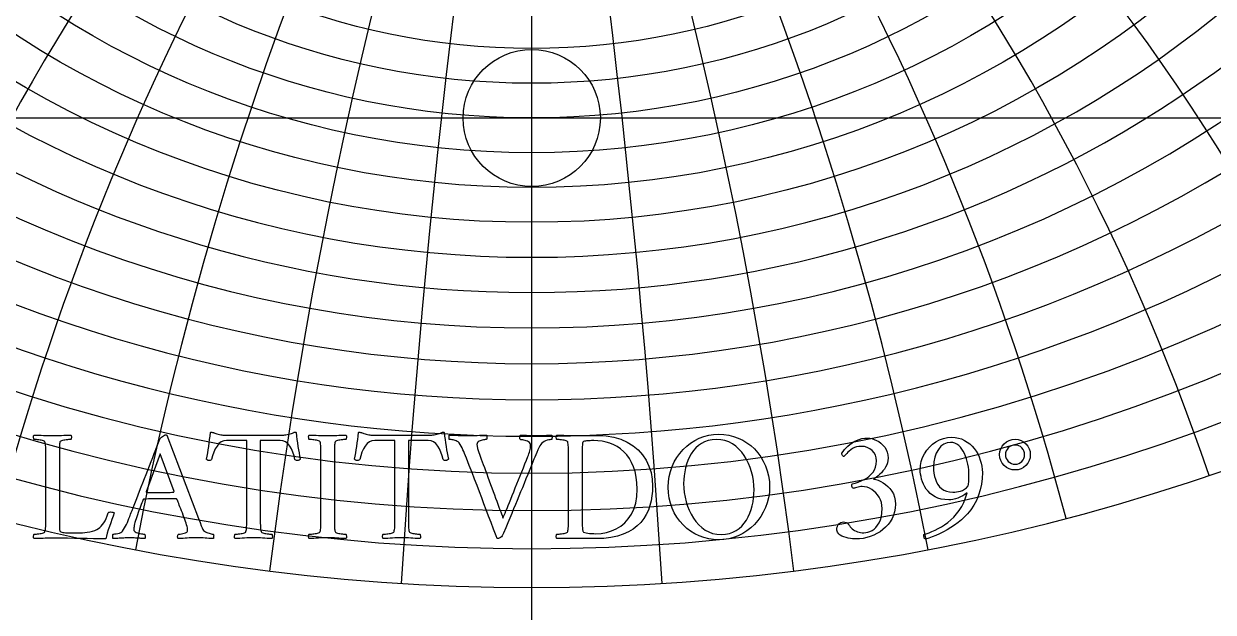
# Model space of a CAD drawing. Header units: millimetres. Extents: x -96 to 96, y -96 to 98.
# Drawn here: x -23.7 to 31.8, y -23.1 to 4.4 of the extents above; entities that cross this region are included whole.
import ezdxf

# ---------------------------------------------------------------- set-up
doc = ezdxf.new("R2010")
doc.units = ezdxf.units.MM
for name, color, linetype in [('CUT_INNER', 6, 'Continuous'), ('CUT_OUTER', 1, 'Continuous'), ('ENGRAVE', 7, 'Continuous'), ('ENGRAVE_FINE', 8, 'Continuous'), ('TEXT', 5, 'Continuous')]:
    doc.layers.add(name, color=color, linetype=linetype)

msp = doc.modelspace()

# ---------------------------------------------------------------- linework, layer by layer
at = {"layer": 'CUT_INNER'}
msp.add_circle((0, 0), 3.2, dxfattribs=at)
at = {"layer": 'CUT_OUTER'}
msp.add_arc((-0.0002, -0.0002), 95.9249, 159.960768, 87.804282, dxfattribs=at)
at = {"layer": 'ENGRAVE'}
for points in [[(0, -94.5), (0, 94.5)], [(-94.5, 0), (94.5, 0)]]:
    msp.add_lwpolyline(points, dxfattribs=at)
for centre, radius in [((0, 0), 94.5), ((0, 42.5683), 47.4367), ((0, 35.9715), 32.7296), ((0, 0), 61.8587), ((0, 0), 40.492)]:
    msp.add_circle(centre, radius, dxfattribs=at)
for centre, radius, start, end in [((0, 54.128), 67.2765, 168.321204, 11.678796), ((0, 76.3891), 98.2944, 205.930897, 334.069103), ((0, -50.0922), 79.5973, 39, 141), ((0, -50.0922), 79.5973, 39, 141)]:
    msp.add_arc(centre, radius, start, end, dxfattribs=at)
at = {"layer": 'ENGRAVE_FINE'}
for centre, radius in [((0, 40.9497), 44.1915), ((0, 39.498), 41.1178), ((0, 38.1946), 38.1946), ((0, 37.0235), 35.4037)]:
    msp.add_circle(centre, radius, dxfattribs=at)
for centre, radius, start, end in [((0, 44.3762), 50.8778, 104.46207, 75.53793), ((-451.4186, -50.0922), 458.3824, 3.549067, 18.208032), ((-451.4186, -50.0922), 458.3824, 3.549067, 18.208032), ((451.4186, -50.0922), 458.3824, 161.791968, 176.450933), ((451.4186, -50.0922), 458.3824, 161.791968, 176.450933), ((-218.6917, -50.0922), 232.7269, 7.145895, 36.6736), ((-218.6917, -50.0922), 232.7269, 7.145895, 36.6736), ((218.6917, -50.0922), 232.7269, 143.3264, 172.854105), ((218.6917, -50.0922), 232.7269, 143.3264, 172.854105), ((0, 46.4002), 54.544, 131.30785, 48.69215), ((-137.8665, -50.0922), 159.1945, 10.840654, 55.662821), ((-137.8665, -50.0922), 159.1945, 10.840654, 55.662821), ((137.8665, -50.0922), 159.1945, 124.337179, 169.159346), ((137.8665, -50.0922), 159.1945, 124.337179, 169.159346), ((0, 48.6725), 58.4699, 146.48771, 33.51229), ((0, 51.2324), 62.6972, 158.307565, 21.692435), ((-94.8603, -50.0922), 123.8314, 14.688568, 75.445741), ((-94.8603, -50.0922), 123.8314, 14.688568, 75.445741), ((94.8603, -50.0922), 123.8314, 104.554259, 165.311432), ((94.8603, -50.0922), 123.8314, 104.554259, 165.311432), ((0, 57.4193), 72.2702, 177.166321, 2.833679), ((0, 61.181), 77.756, 185.179056, 354.820944), ((-66.79, -50.0922), 103.9069, 18.753071, 96.251491), ((-66.79, -50.0922), 103.9069, 18.753071, 96.251491), ((66.79, -50.0922), 103.9069, 83.748509, 161.246929), ((66.79, -50.0922), 103.9069, 83.748509, 161.246929), ((0, 65.5084), 83.8317, 192.562112, 347.437888), ((-45.9555, -50.0922), 91.911, 23.109812, 116.954145), ((-45.9555, -50.0922), 91.911, 23.109812, 116.954145), ((45.9555, -50.0922), 91.911, 63.045855, 156.890188), ((45.9555, -50.0922), 91.911, 63.045855, 156.890188), ((0, 70.5242), 90.6233, 199.448543, 340.551457), ((-28.971, -50.0922), 84.7056, 27.851987, 126.345474), ((-28.971, -50.0922), 84.7056, 27.851987, 126.345474), ((28.971, -50.0922), 84.7056, 53.654526, 152.148013), ((28.971, -50.0922), 84.7056, 53.654526, 152.148013), ((-14.0351, -50.0922), 80.8252, 33.097661, 134.238363), ((-14.0351, -50.0922), 80.8252, 33.097661, 134.238363), ((14.0351, -50.0922), 80.8252, 45.761637, 146.902339), ((14.0351, -50.0922), 80.8252, 45.761637, 146.902339), ((0, 150.0866), 183.6731, 239.147014, 300.852986)]:
    msp.add_arc(centre, radius, start, end, dxfattribs=at)
at = {"layer": 'TEXT'}
for points in [[(-22.0344, -18.7654), (-22.0344, -18.7738), (-22.0344, -18.784), (-22.0344, -18.7961), (-22.0344, -18.8101), (-22.0344, -18.8462), (-22.0344, -18.8874), (-22.0344, -18.9337), (-22.0344, -18.9852), (-22.034, -19.0381), (-22.0326, -19.0886), (-22.0302, -19.1368), (-22.027, -19.1827), (-22.0223, -19.2227), (-22.0158, -19.2535), (-22.0074, -19.2749), (-21.9972, -19.287), (-21.9578, -19.3105), (-21.9143, -19.3289), (-21.8665, -19.3422), (-21.8146, -19.3503), (-21.7529, -19.3552), (-21.6758, -19.3587), (-21.5834, -19.3608), (-21.4755, -19.3615), (-21.0657, -19.3615), (-20.9588, -19.3585), (-20.8468, -19.3494), (-20.7297, -19.3343), (-20.6074, -19.3131), (-20.4889, -19.2854), (-20.383, -19.2507), (-20.2896, -19.209), (-20.2088, -19.1603), (-20.1429, -19.1072), (-20.0793, -19.0448), (-20.0181, -18.9731), (-19.9591, -18.8921), (-19.903, -18.7989), (-19.8502, -18.6909), (-19.8006, -18.5679), (-19.7542, -18.4301), (-19.7421, -18.4105), (-19.7207, -18.3965), (-19.69, -18.3882), (-19.6499, -18.3854), (-19.5884, -18.3882), (-19.5381, -18.3965), (-19.499, -18.4105), (-19.4711, -18.4301), (-19.5244, -18.5814), (-19.58, -18.7374), (-19.638, -18.8981), (-19.6983, -19.0635), (-19.7545, -19.2251), (-19.7999, -19.3746), (-19.8346, -19.5119), (-19.8585, -19.6372), (-20.1524, -19.6363), (-20.4454, -19.6335), (-20.7374, -19.6288), (-21.0285, -19.6223), (-21.3284, -19.6158), (-21.6469, -19.6111), (-21.9841, -19.6084), (-22.3399, -19.6074), (-22.4634, -19.6081), (-22.5802, -19.6102), (-22.6906, -19.6137), (-22.7945, -19.6186), (-22.896, -19.6235), (-22.9994, -19.627), (-23.1047, -19.6291), (-23.2118, -19.6298), (-23.2246, -19.6121), (-23.2332, -19.5888), (-23.2376, -19.5599), (-23.2379, -19.5255), (-23.2348, -19.491), (-23.2295, -19.4621), (-23.2218, -19.4388), (-23.2118, -19.4211), (-23.1848, -19.4204), (-23.1484, -19.4183), (-23.1028, -19.4148), (-23.0478, -19.41), (-22.9889, -19.4032), (-22.9314, -19.3941), (-22.8753, -19.3827), (-22.8206, -19.369), (-22.7728, -19.3536), (-22.7377, -19.3373), (-22.7151, -19.3201), (-22.7051, -19.3019), (-22.6918, -19.2539), (-22.6818, -19.1994), (-22.675, -19.1384), (-22.6715, -19.0709), (-22.6699, -18.9987), (-22.6687, -18.9237), (-22.668, -18.846), (-22.6678, -18.7654), (-22.6678, -15.6581), (-22.668, -15.5773), (-22.6687, -15.4988), (-22.6699, -15.4226), (-22.6715, -15.3488), (-22.675, -15.2797), (-22.6818, -15.2175), (-22.6918, -15.1623), (-22.7051, -15.1141), (-22.7151, -15.0931), (-22.7377, -15.075), (-22.7728, -15.0596), (-22.8206, -15.047), (-22.8753, -15.0366), (-22.9314, -15.0275), (-22.9889, -15.0198), (-23.0478, -15.0135), (-23.1028, -15.0086), (-23.1484, -15.0051), (-23.1848, -15.003), (-23.2118, -15.0023), (-23.2218, -14.9846), (-23.2295, -14.9613), (-23.2348, -14.9325), (-23.2379, -14.898), (-23.2376, -14.8635), (-23.2332, -14.8347), (-23.2246, -14.8114), (-23.2118, -14.7937), (-23.1005, -14.7976), (-22.9901, -14.8021), (-22.8806, -14.807), (-22.7721, -14.8123), (-22.6645, -14.8172), (-22.5579, -14.8207), (-22.4522, -14.8228), (-22.3474, -14.8235), (-22.24, -14.8228), (-22.1341, -14.8207), (-22.0295, -14.8172), (-21.9264, -14.8123), (-21.8227, -14.807), (-21.7168, -14.8021), (-21.6085, -14.7976), (-21.4979, -14.7937), (-21.4851, -14.8114), (-21.4765, -14.8347), (-21.4721, -14.8635), (-21.4718, -14.898), (-21.4748, -14.9325), (-21.4802, -14.9613), (-21.4879, -14.9846), (-21.4979, -15.0023), (-21.5249, -15.003), (-21.5612, -15.0051), (-21.6069, -15.0086), (-21.6618, -15.0135), (-21.7205, -15.0198), (-21.7773, -15.0275), (-21.8323, -15.0366), (-21.8854, -15.047), (-21.932, -15.0596), (-21.9674, -15.075), (-21.9916, -15.0931), (-22.0046, -15.1141), (-22.0146, -15.1542), (-22.0223, -15.1998), (-22.0277, -15.251), (-22.0307, -15.3078), (-22.0323, -15.3689), (-22.0335, -15.4327), (-22.0342, -15.4993), (-22.0344, -15.5686), (-22.0344, -15.5798), (-22.0344, -15.591), (-22.0344, -15.6022), (-22.0344, -15.6134), (-22.0344, -15.6245), (-22.0344, -15.6357), (-22.0344, -15.6469), (-22.0344, -15.6581)], [(-18.7483, -18.594), (-18.7438, -18.5826), (-18.7306, -18.5484), (-18.7084, -18.4913), (-18.6775, -18.4114), (-18.639, -18.312), (-18.5946, -18.1963), (-18.544, -18.0642), (-18.4875, -17.9159), (-18.4257, -17.755), (-18.3598, -17.5852), (-18.2898, -17.4066), (-18.2155, -17.2192), (-18.1389, -17.0259), (-18.0618, -16.8298), (-17.9842, -16.631), (-17.9062, -16.4293), (-17.8287, -16.2283), (-17.7525, -16.0316), (-17.6778, -15.839), (-17.6044, -15.6506), (-17.5339, -15.4699), (-17.4675, -15.3004), (-17.4053, -15.142), (-17.3474, -14.9949), (-17.328, -14.9641), (-17.2999, -14.9315), (-17.2628, -14.8971), (-17.217, -14.8607), (-17.1697, -14.8281), (-17.1285, -14.8049), (-17.0933, -14.7909), (-17.0642, -14.7862), (-17.0574, -14.7865), (-17.0521, -14.7872), (-17.0481, -14.7883), (-17.0456, -14.79), (-17.043, -14.7921), (-17.039, -14.7946), (-17.0337, -14.7976), (-17.0269, -14.8011), (-15.5441, -18.6909), (-15.4709, -18.8828), (-15.4155, -19.0262), (-15.3778, -19.1212), (-15.3578, -19.1678), (-15.3347, -19.2074), (-15.3028, -19.2442), (-15.2621, -19.2782), (-15.2125, -19.3094), (-15.1584, -19.3371), (-15.1044, -19.3606), (-15.0504, -19.3799), (-14.9964, -19.3951), (-14.9472, -19.4065), (-14.9079, -19.4146), (-14.8783, -19.4195), (-14.8585, -19.4211), (-14.8459, -19.4423), (-14.838, -19.4686), (-14.8348, -19.5001), (-14.8362, -19.5366), (-14.8399, -19.5718), (-14.8436, -19.599), (-14.8473, -19.6184), (-14.8511, -19.6298), (-14.9563, -19.6226), (-15.056, -19.6158), (-15.1501, -19.6095), (-15.2385, -19.6037), (-15.3284, -19.5988), (-15.4267, -19.5953), (-15.5334, -19.5932), (-15.6484, -19.5925), (-15.7697, -19.5932), (-15.8803, -19.5953), (-15.9802, -19.5988), (-16.0694, -19.6037), (-16.1586, -19.6095), (-16.2585, -19.6158), (-16.3691, -19.6226), (-16.4904, -19.6298), (-16.5032, -19.6121), (-16.5118, -19.5888), (-16.5163, -19.5599), (-16.5165, -19.5255), (-16.513, -19.491), (-16.5063, -19.4621), (-16.4962, -19.4388), (-16.483, -19.4211), (-16.4448, -19.4195), (-16.3973, -19.4146), (-16.3405, -19.4065), (-16.2743, -19.3951), (-16.2091, -19.3808), (-16.1551, -19.3643), (-16.1123, -19.3455), (-16.0806, -19.3243), (-16.0675, -19.3066), (-16.0582, -19.2833), (-16.0526, -19.2544), (-16.0508, -19.2199), (-16.0538, -19.1806), (-16.0629, -19.1296), (-16.078, -19.0669), (-16.0992, -18.9927), (-16.1251, -18.91), (-16.1542, -18.8222), (-16.1865, -18.7293), (-16.2222, -18.6313), (-16.2594, -18.5314), (-16.2967, -18.4329), (-16.3339, -18.3358), (-16.3712, -18.2401), (-16.4068, -18.1492), (-16.4392, -18.0668), (-16.4683, -17.9928), (-16.4941, -17.9271), (-16.5153, -17.8733), (-16.5305, -17.8349), (-16.5396, -17.8118), (-16.5426, -17.8041), (-16.5435, -17.8032), (-16.5463, -17.8004), (-16.551, -17.7957), (-16.5575, -17.7892), (-16.5649, -17.7827), (-16.5724, -17.7781), (-16.5798, -17.7753), (-16.5873, -17.7743), (-16.6464, -17.7711), (-16.7121, -17.7687), (-16.7843, -17.7673), (-16.863, -17.7669), (-16.9436, -17.7669), (-17.0213, -17.7669), (-17.0963, -17.7669), (-17.1685, -17.7669), (-17.1871, -17.7669), (-17.2058, -17.7669), (-17.2244, -17.7669), (-17.243, -17.7669), (-17.2612, -17.7669), (-17.2784, -17.7669), (-17.2947, -17.7669), (-17.3101, -17.7669), (-17.4177, -17.7671), (-17.5169, -17.7678), (-17.6077, -17.769), (-17.6901, -17.7706), (-17.774, -17.7732), (-17.869, -17.7771), (-17.9752, -17.7825), (-18.0925, -17.7892), (-18.0967, -17.7899), (-18.1018, -17.792), (-18.1079, -17.7955), (-18.1149, -17.8004), (-18.1214, -17.8053), (-18.126, -17.8088), (-18.1288, -17.8109), (-18.1298, -17.8116), (-18.1333, -17.8209), (-18.1437, -17.8488), (-18.1612, -17.8954), (-18.1857, -17.9606), (-18.215, -18.0386), (-18.2471, -18.1236), (-18.2821, -18.2156), (-18.3198, -18.3146), (-18.3577, -18.4154), (-18.3934, -18.513), (-18.4267, -18.6073), (-18.4576, -18.6983), (-18.4882, -18.7877), (-18.5126, -18.8697), (-18.531, -18.9442), (-18.5433, -19.0113), (-18.5515, -19.0714), (-18.5573, -19.1249), (-18.5608, -19.172), (-18.562, -19.2125), (-18.5547, -19.2514), (-18.5331, -19.2861), (-18.497, -19.3166), (-18.4465, -19.3429), (-18.3883, -19.365), (-18.3291, -19.3829), (-18.269, -19.3967), (-18.208, -19.4062), (-18.1524, -19.4127), (-18.1084, -19.4174), (-18.076, -19.4202), (-18.0553, -19.4211), (-18.0483, -19.4325), (-18.0422, -19.4519), (-18.0371, -19.4791), (-18.0329, -19.5143), (-18.0306, -19.5508), (-18.031, -19.5823), (-18.0343, -19.6086), (-18.0404, -19.6298), (-18.1086, -19.6261), (-18.1717, -19.6223), (-18.2297, -19.6186), (-18.2825, -19.6149), (-18.3328, -19.6111), (-18.3831, -19.6074), (-18.4334, -19.6037), (-18.4837, -19.6), (-18.538, -19.5967), (-18.6002, -19.5944), (-18.6702, -19.593), (-18.7483, -19.5925), (-18.827, -19.593), (-18.8992, -19.5944), (-18.9648, -19.5967), (-19.024, -19.6), (-19.0799, -19.6037), (-19.1357, -19.6074), (-19.1916, -19.6111), (-19.2475, -19.6149), (-19.3071, -19.6186), (-19.3742, -19.6223), (-19.4487, -19.6261), (-19.5307, -19.6298), (-19.5372, -19.6184), (-19.5419, -19.599), (-19.5446, -19.5718), (-19.5456, -19.5366), (-19.5446, -19.5001), (-19.5419, -19.4686), (-19.5372, -19.4423), (-19.5307, -19.4211), (-19.4913, -19.419), (-19.4403, -19.4127), (-19.3777, -19.4023), (-19.3034, -19.3876), (-19.2301, -19.3683), (-19.1702, -19.3438), (-19.1239, -19.3142), (-19.091, -19.2796), (-19.0372, -19.2067), (-18.9876, -19.1296), (-18.9422, -19.0483), (-18.901, -18.9629), (-18.8621, -18.8741), (-18.8237, -18.7831), (-18.7857, -18.6897), (-18.7483, -18.594)], [(-11.5649, -14.7937), (-11.5169, -14.7914), (-11.4624, -14.7844), (-11.4014, -14.7727), (-11.3339, -14.7564), (-11.2678, -14.7383), (-11.211, -14.721), (-11.1634, -14.7047), (-11.1253, -14.6894), (-11.0978, -14.6763), (-11.075, -14.667), (-11.0568, -14.6614), (-11.0433, -14.6596), (-11.0316, -14.6605), (-11.0191, -14.6633), (-11.0056, -14.6679), (-10.9911, -14.6745), (-10.9718, -14.8407), (-10.9511, -15.0042), (-10.929, -15.1649), (-10.9054, -15.3227), (-10.8805, -15.4778), (-10.8542, -15.6301), (-10.8265, -15.7796), (-10.7974, -15.9263), (-10.8062, -15.9342), (-10.8179, -15.9431), (-10.8323, -15.9529), (-10.8495, -15.9636), (-10.8691, -15.9729), (-10.8905, -15.9785), (-10.9138, -15.9803), (-10.939, -15.9785), (-10.9762, -15.9762), (-11.006, -15.9692), (-11.0284, -15.9575), (-11.0433, -15.9412), (-11.0866, -15.7591), (-11.142, -15.5929), (-11.2096, -15.4424), (-11.2892, -15.3078), (-11.3814, -15.197), (-11.4867, -15.1178), (-11.605, -15.0703), (-11.7363, -15.0545), (-12.6603, -15.0545), (-12.6603, -18.7654), (-12.6601, -18.846), (-12.6594, -18.9237), (-12.6582, -18.9987), (-12.6566, -19.0709), (-12.6531, -19.1384), (-12.6463, -19.1994), (-12.6363, -19.2539), (-12.623, -19.3019), (-12.61, -19.3201), (-12.5858, -19.3373), (-12.5504, -19.3536), (-12.5038, -19.369), (-12.4509, -19.3827), (-12.3967, -19.3941), (-12.341, -19.4032), (-12.284, -19.41), (-12.2307, -19.4148), (-12.1862, -19.4183), (-12.1506, -19.4204), (-12.1238, -19.4211), (-12.1138, -19.4388), (-12.1061, -19.4621), (-12.1007, -19.491), (-12.0977, -19.5255), (-12.0979, -19.5599), (-12.1024, -19.5888), (-12.111, -19.6121), (-12.1238, -19.6298), (-12.2344, -19.6226), (-12.3427, -19.6158), (-12.4486, -19.6095), (-12.5522, -19.6037), (-12.6554, -19.5988), (-12.76, -19.5953), (-12.8659, -19.5932), (-12.9733, -19.5925), (-13.078, -19.5932), (-13.1838, -19.5953), (-13.2904, -19.5988), (-13.398, -19.6037), (-13.5065, -19.6095), (-13.616, -19.6158), (-13.7263, -19.6226), (-13.8376, -19.6298), (-13.8505, -19.6121), (-13.8591, -19.5888), (-13.8635, -19.5599), (-13.8637, -19.5255), (-13.8607, -19.491), (-13.8553, -19.4621), (-13.8477, -19.4388), (-13.8376, -19.4211), (-13.8106, -19.4204), (-13.7743, -19.4183), (-13.7287, -19.4148), (-13.6737, -19.41), (-13.6148, -19.4032), (-13.5573, -19.3941), (-13.5012, -19.3827), (-13.4464, -19.369), (-13.3987, -19.3536), (-13.3635, -19.3373), (-13.3409, -19.3201), (-13.3309, -19.3019), (-13.3177, -19.2539), (-13.3076, -19.1994), (-13.3009, -19.1384), (-13.2974, -19.0709), (-13.2958, -18.9987), (-13.2946, -18.9237), (-13.2939, -18.846), (-13.2937, -18.7654), (-13.2937, -15.0545), (-14.2326, -15.0545), (-14.3639, -15.0703), (-14.4822, -15.1178), (-14.5875, -15.197), (-14.6797, -15.3078), (-14.7598, -15.4424), (-14.8287, -15.5929), (-14.8865, -15.7591), (-14.933, -15.9412), (-14.9479, -15.9575), (-14.9703, -15.9692), (-15.0001, -15.9762), (-15.0374, -15.9785), (-15.0623, -15.9803), (-15.0849, -15.9785), (-15.1051, -15.9729), (-15.123, -15.9636), (-15.1387, -15.9529), (-15.1519, -15.9431), (-15.1629, -15.9342), (-15.1715, -15.9263), (-15.1426, -15.7796), (-15.1156, -15.6301), (-15.0904, -15.4778), (-15.0672, -15.3227), (-15.0453, -15.1649), (-15.0243, -15.0042), (-15.0043, -14.8407), (-14.9852, -14.6745), (-14.9656, -14.6686), (-14.9442, -14.6661), (-14.9209, -14.6668), (-14.8958, -14.6707), (-14.8711, -14.6766), (-14.8492, -14.6828), (-14.8301, -14.6896), (-14.8138, -14.6968), (-14.7768, -14.7119), (-14.7328, -14.7275), (-14.6818, -14.7436), (-14.6238, -14.7601), (-14.5644, -14.7748), (-14.5092, -14.7853), (-14.4582, -14.7916), (-14.4114, -14.7937)], [(-9.5157, -14.8235), (-9.4084, -14.8228), (-9.3024, -14.8207), (-9.1979, -14.8172), (-9.0947, -14.8123), (-8.9911, -14.807), (-8.8851, -14.8021), (-8.7768, -14.7976), (-8.6662, -14.7937), (-8.6534, -14.8114), (-8.6448, -14.8347), (-8.6404, -14.8635), (-8.6401, -14.898), (-8.6432, -14.9325), (-8.6485, -14.9613), (-8.6562, -14.9846), (-8.6662, -15.0023), (-8.6932, -15.003), (-8.7296, -15.0051), (-8.7752, -15.0086), (-8.8302, -15.0135), (-8.8888, -15.0198), (-8.9457, -15.0275), (-9.0006, -15.0366), (-9.0537, -15.047), (-9.1003, -15.0596), (-9.1357, -15.075), (-9.1599, -15.0931), (-9.1729, -15.1141), (-9.1829, -15.1542), (-9.1906, -15.1998), (-9.196, -15.251), (-9.199, -15.3078), (-9.2006, -15.3689), (-9.2018, -15.4327), (-9.2025, -15.4993), (-9.2027, -15.5686), (-9.2027, -15.5798), (-9.2027, -15.591), (-9.2027, -15.6022), (-9.2027, -15.6134), (-9.2027, -15.6245), (-9.2027, -15.6357), (-9.2027, -15.6469), (-9.2027, -15.6581), (-9.2027, -18.7654), (-9.2027, -18.7766), (-9.2027, -18.7877), (-9.2027, -18.7989), (-9.2027, -18.8101), (-9.2027, -18.8213), (-9.2027, -18.8325), (-9.2027, -18.8436), (-9.2027, -18.8548), (-9.2025, -18.924), (-9.2018, -18.9899), (-9.2006, -19.0525), (-9.199, -19.1119), (-9.196, -19.1671), (-9.1906, -19.2171), (-9.1829, -19.2621), (-9.1729, -19.3019), (-9.1599, -19.3201), (-9.1357, -19.3373), (-9.1003, -19.3536), (-9.0537, -19.369), (-9.0006, -19.3827), (-8.9457, -19.3941), (-8.8888, -19.4032), (-8.8302, -19.41), (-8.7752, -19.4148), (-8.7296, -19.4183), (-8.6932, -19.4204), (-8.6662, -19.4211), (-8.6562, -19.4388), (-8.6485, -19.4621), (-8.6432, -19.491), (-8.6401, -19.5255), (-8.6404, -19.5599), (-8.6448, -19.5888), (-8.6534, -19.6121), (-8.6662, -19.6298), (-8.7768, -19.6226), (-8.8851, -19.6158), (-8.9911, -19.6095), (-9.0947, -19.6037), (-9.1979, -19.5988), (-9.3024, -19.5953), (-9.4084, -19.5932), (-9.5157, -19.5925), (-9.6205, -19.5932), (-9.7262, -19.5953), (-9.8329, -19.5988), (-9.9405, -19.6037), (-10.049, -19.6095), (-10.1584, -19.6158), (-10.2688, -19.6226), (-10.3801, -19.6298), (-10.3929, -19.6121), (-10.4015, -19.5888), (-10.4059, -19.5599), (-10.4062, -19.5255), (-10.4032, -19.491), (-10.3978, -19.4621), (-10.3901, -19.4388), (-10.3801, -19.4211), (-10.3531, -19.4204), (-10.3168, -19.4183), (-10.2711, -19.4148), (-10.2162, -19.41), (-10.1572, -19.4032), (-10.0997, -19.3941), (-10.0436, -19.3827), (-9.9889, -19.369), (-9.9412, -19.3536), (-9.906, -19.3373), (-9.8834, -19.3201), (-9.8734, -19.3019), (-9.8601, -19.2539), (-9.8501, -19.1994), (-9.8433, -19.1384), (-9.8399, -19.0709), (-9.8382, -18.9987), (-9.8371, -18.9237), (-9.8364, -18.846), (-9.8361, -18.7654), (-9.8361, -15.6581), (-9.8364, -15.5773), (-9.8371, -15.4988), (-9.8382, -15.4226), (-9.8399, -15.3488), (-9.8433, -15.2797), (-9.8501, -15.2175), (-9.8601, -15.1623), (-9.8734, -15.1141), (-9.8834, -15.0931), (-9.906, -15.075), (-9.9412, -15.0596), (-9.9889, -15.047), (-10.0436, -15.0366), (-10.0997, -15.0275), (-10.1572, -15.0198), (-10.2162, -15.0135), (-10.2711, -15.0086), (-10.3168, -15.0051), (-10.3531, -15.003), (-10.3801, -15.0023), (-10.3901, -14.9846), (-10.3978, -14.9613), (-10.4032, -14.9325), (-10.4062, -14.898), (-10.4059, -14.8635), (-10.4015, -14.8347), (-10.3929, -14.8114), (-10.3801, -14.7937), (-10.2688, -14.7976), (-10.1584, -14.8021), (-10.049, -14.807), (-9.9405, -14.8123), (-9.8329, -14.8172), (-9.7262, -14.8207), (-9.6205, -14.8228), (-9.5157, -14.8235)], [(-4.6573, -14.7937), (-4.6093, -14.7914), (-4.5548, -14.7844), (-4.4938, -14.7727), (-4.4263, -14.7564), (-4.3601, -14.7383), (-4.3033, -14.721), (-4.2558, -14.7047), (-4.2176, -14.6894), (-4.1901, -14.6763), (-4.1673, -14.667), (-4.1492, -14.6614), (-4.1356, -14.6596), (-4.124, -14.6605), (-4.1114, -14.6633), (-4.0979, -14.6679), (-4.0835, -14.6745), (-4.0642, -14.8407), (-4.0434, -15.0042), (-4.0213, -15.1649), (-3.9978, -15.3227), (-3.9729, -15.4778), (-3.9466, -15.6301), (-3.9188, -15.7796), (-3.8897, -15.9263), (-3.8986, -15.9342), (-3.9102, -15.9431), (-3.9247, -15.9529), (-3.9419, -15.9636), (-3.9615, -15.9729), (-3.9829, -15.9785), (-4.0062, -15.9803), (-4.0313, -15.9785), (-4.0686, -15.9762), (-4.0984, -15.9692), (-4.1207, -15.9575), (-4.1356, -15.9412), (-4.179, -15.7591), (-4.2344, -15.5929), (-4.3019, -15.4424), (-4.3815, -15.3078), (-4.4738, -15.197), (-4.579, -15.1178), (-4.6973, -15.0703), (-4.8286, -15.0545), (-5.7526, -15.0545), (-5.7526, -18.7654), (-5.7524, -18.846), (-5.7517, -18.9237), (-5.7505, -18.9987), (-5.7489, -19.0709), (-5.7454, -19.1384), (-5.7387, -19.1994), (-5.7287, -19.2539), (-5.7154, -19.3019), (-5.7023, -19.3201), (-5.6781, -19.3373), (-5.6427, -19.3536), (-5.5962, -19.369), (-5.5433, -19.3827), (-5.489, -19.3941), (-5.4334, -19.4032), (-5.3763, -19.41), (-5.323, -19.4148), (-5.2785, -19.4183), (-5.2429, -19.4204), (-5.2161, -19.4211), (-5.2061, -19.4388), (-5.1984, -19.4621), (-5.1931, -19.491), (-5.19, -19.5255), (-5.1903, -19.5599), (-5.1947, -19.5888), (-5.2033, -19.6121), (-5.2161, -19.6298), (-5.3267, -19.6226), (-5.435, -19.6158), (-5.541, -19.6095), (-5.6446, -19.6037), (-5.7478, -19.5988), (-5.8523, -19.5953), (-5.9583, -19.5932), (-6.0656, -19.5925), (-6.1704, -19.5932), (-6.2761, -19.5953), (-6.3828, -19.5988), (-6.4904, -19.6037), (-6.5989, -19.6095), (-6.7083, -19.6158), (-6.8187, -19.6226), (-6.93, -19.6298), (-6.9428, -19.6121), (-6.9514, -19.5888), (-6.9558, -19.5599), (-6.9561, -19.5255), (-6.9531, -19.491), (-6.9477, -19.4621), (-6.94, -19.4388), (-6.93, -19.4211), (-6.903, -19.4204), (-6.8667, -19.4183), (-6.821, -19.4148), (-6.7661, -19.41), (-6.7072, -19.4032), (-6.6496, -19.3941), (-6.5935, -19.3827), (-6.5388, -19.369), (-6.4911, -19.3536), (-6.4559, -19.3373), (-6.4333, -19.3201), (-6.4233, -19.3019), (-6.41, -19.2539), (-6.4, -19.1994), (-6.3933, -19.1384), (-6.3898, -19.0709), (-6.3881, -18.9987), (-6.387, -18.9237), (-6.3863, -18.846), (-6.386, -18.7654), (-6.386, -15.0545), (-7.3249, -15.0545), (-7.4563, -15.0703), (-7.5746, -15.1178), (-7.6798, -15.197), (-7.772, -15.3078), (-7.8521, -15.4424), (-7.9211, -15.5929), (-7.9788, -15.7591), (-8.0254, -15.9412), (-8.0403, -15.9575), (-8.0626, -15.9692), (-8.0925, -15.9762), (-8.1297, -15.9785), (-8.1546, -15.9803), (-8.1772, -15.9785), (-8.1975, -15.9729), (-8.2154, -15.9636), (-8.231, -15.9529), (-8.2443, -15.9431), (-8.2552, -15.9342), (-8.2638, -15.9263), (-8.235, -15.7796), (-8.208, -15.6301), (-8.1828, -15.4778), (-8.1595, -15.3227), (-8.1376, -15.1649), (-8.1167, -15.0042), (-8.0966, -14.8407), (-8.0775, -14.6745), (-8.058, -14.6686), (-8.0366, -14.6661), (-8.0133, -14.6668), (-7.9881, -14.6707), (-7.9634, -14.6766), (-7.9416, -14.6828), (-7.9225, -14.6896), (-7.9062, -14.6968), (-7.8691, -14.7119), (-7.8251, -14.7275), (-7.7741, -14.7436), (-7.7161, -14.7601), (-7.6568, -14.7748), (-7.6016, -14.7853), (-7.5506, -14.7916), (-7.5038, -14.7937)], [(-3.003, -14.8235), (-2.8847, -14.8228), (-2.7683, -14.8207), (-2.6537, -14.8172), (-2.541, -14.8123), (-2.4297, -14.807), (-2.3193, -14.8021), (-2.2099, -14.7976), (-2.1014, -14.7937), (-2.0951, -14.8121), (-2.0911, -14.8375), (-2.0895, -14.8698), (-2.0902, -14.9092), (-2.0932, -14.9471), (-2.0986, -14.9753), (-2.1062, -14.9937), (-2.1163, -15.0023), (-2.1361, -15.0035), (-2.1656, -15.007), (-2.205, -15.0128), (-2.2541, -15.021), (-2.3074, -15.0321), (-2.3594, -15.047), (-2.4099, -15.0657), (-2.459, -15.088), (-2.5014, -15.1157), (-2.5317, -15.1504), (-2.5498, -15.1921), (-2.5559, -15.2408), (-2.5475, -15.3162), (-2.5224, -15.4233), (-2.4805, -15.5621), (-2.4218, -15.7326), (-2.3894, -15.8213), (-2.3519, -15.9235), (-2.3093, -16.0393), (-2.2616, -16.1685), (-2.2101, -16.308), (-2.1563, -16.4545), (-2.1002, -16.6079), (-2.0417, -16.7684), (-1.9819, -16.9323), (-1.9216, -17.0962), (-1.8608, -17.2602), (-1.7996, -17.4241), (-1.7395, -17.5848), (-1.6822, -17.7389), (-1.6277, -17.8866), (-1.576, -18.0277), (-1.528, -18.1592), (-1.4847, -18.2782), (-1.4461, -18.3847), (-1.4121, -18.4785), (-1.3839, -18.556), (-1.3627, -18.6136), (-1.3485, -18.6511), (-1.3413, -18.6685), (-1.3296, -18.6431), (-1.3096, -18.5968), (-1.2812, -18.5295), (-1.2444, -18.4412), (-1.2009, -18.3358), (-1.1522, -18.2168), (-1.0984, -18.0843), (-1.0395, -17.9383), (-0.9764, -17.7815), (-0.91, -17.6169), (-0.8404, -17.4444), (-0.7675, -17.2639), (-0.6928, -17.0788), (-0.6176, -16.8922), (-0.5419, -16.7043), (-0.4657, -16.515), (-0.3905, -16.3278), (-0.3176, -16.1461), (-0.2471, -15.9701), (-0.1788, -15.7996), (-0.1537, -15.7354), (-0.1304, -15.6692), (-0.109, -15.6012), (-0.0894, -15.5314), (-0.0731, -15.4634), (-0.0615, -15.401), (-0.0545, -15.3442), (-0.0522, -15.2929), (-0.0584, -15.2371), (-0.0773, -15.1886), (-0.1087, -15.1476), (-0.1528, -15.1141), (-0.204, -15.0866), (-0.2571, -15.0638), (-0.312, -15.0456), (-0.3689, -15.0321), (-0.4222, -15.0224), (-0.4667, -15.0154), (-0.5023, -15.0112), (-0.5291, -15.0098), (-0.5421, -14.9979), (-0.5514, -14.9772), (-0.557, -14.9476), (-0.5589, -14.9092), (-0.557, -14.8698), (-0.5514, -14.8375), (-0.5421, -14.8121), (-0.5291, -14.7937), (-0.4299, -14.7976), (-0.3335, -14.8021), (-0.2398, -14.807), (-0.149, -14.8123), (-0.0582, -14.8172), (0.0354, -14.8207), (0.1318, -14.8228), (0.231, -14.8235), (0.3123, -14.8233), (0.3847, -14.8226), (0.4483, -14.8214), (0.503, -14.8198), (0.553, -14.8177), (0.6026, -14.8151), (0.6518, -14.8121), (0.7005, -14.8086), (0.7517, -14.8049), (0.8085, -14.8011), (0.8709, -14.7974), (0.9389, -14.7937), (0.945, -14.8123), (0.9482, -14.8384), (0.9487, -14.8719), (0.9464, -14.9129), (0.9422, -14.952), (0.937, -14.98), (0.931, -14.9967), (0.924, -15.0023), (0.8944, -15.0047), (0.8504, -15.0116), (0.792, -15.0233), (0.7191, -15.0396), (0.6429, -15.0629), (0.5747, -15.0955), (0.5144, -15.1374), (0.462, -15.1886), (0.4259, -15.2354), (0.3847, -15.3013), (0.3383, -15.3863), (0.2869, -15.4904), (0.2345, -15.6029), (0.1854, -15.713), (0.1395, -15.8208), (0.0969, -15.9263), (-0.0016, -16.1708), (-0.0959, -16.4051), (-0.1861, -16.6291), (-0.272, -16.8429), (-0.3553, -17.0497), (-0.4378, -17.2527), (-0.5193, -17.452), (-0.5999, -17.6476), (-0.6807, -17.8433), (-0.7629, -18.0426), (-0.8465, -18.2456), (-0.9315, -18.4524), (-1.0199, -18.6667), (-1.114, -18.8921), (-1.2137, -19.1287), (-1.3189, -19.3764), (-1.3494, -19.4416), (-1.3813, -19.4956), (-1.4146, -19.5385), (-1.4493, -19.5702), (-1.485, -19.593), (-1.5211, -19.6093), (-1.5576, -19.6191), (-1.5946, -19.6223), (-1.6054, -19.6193), (-1.6151, -19.6102), (-1.624, -19.5951), (-1.6319, -19.5739), (-1.6394, -19.5513), (-1.6468, -19.532), (-1.6543, -19.5159), (-1.6617, -19.5031), (-1.7826, -19.1843), (-1.8992, -18.8762), (-2.0117, -18.5789), (-2.12, -18.2922), (-2.2266, -18.0097), (-2.3342, -17.725), (-2.4427, -17.4378), (-2.5522, -17.1484), (-2.6656, -16.8503), (-2.786, -16.5374), (-2.9133, -16.2095), (-3.0477, -15.8667), (-3.0885, -15.7615), (-3.1287, -15.6618), (-3.1686, -15.5677), (-3.2079, -15.4792), (-3.2482, -15.3954), (-3.2908, -15.3153), (-3.3358, -15.2389), (-3.383, -15.1663), (-3.4054, -15.1379), (-3.4352, -15.1122), (-3.4725, -15.0894), (-3.5172, -15.0694), (-3.5654, -15.0522), (-3.6131, -15.0377), (-3.6604, -15.0261), (-3.7072, -15.0172), (-3.7507, -15.0107), (-3.7882, -15.0061), (-3.8197, -15.0033), (-3.845, -15.0023), (-3.8483, -14.996), (-3.8506, -14.9772), (-3.852, -14.9457), (-3.8525, -14.9017), (-3.852, -14.8573), (-3.8506, -14.8244), (-3.8483, -14.8032), (-3.845, -14.7937), (-3.7237, -14.7976), (-3.6131, -14.8021), (-3.5132, -14.807), (-3.424, -14.8123), (-3.3348, -14.8172), (-3.2349, -14.8207), (-3.1243, -14.8228), (-3.003, -14.8235)], [(3.085, -14.816), (3.4697, -14.8354), (3.8264, -14.8933), (4.1552, -14.99), (4.4561, -15.1253), (4.7262, -15.2939), (4.9628, -15.4904), (5.1658, -15.7149), (5.3354, -15.9673), (5.469, -16.2428), (5.5645, -16.5364), (5.6218, -16.8482), (5.6409, -17.1782), (5.633, -17.4078), (5.6092, -17.6346), (5.5696, -17.8586), (5.5142, -18.0798), (5.4399, -18.2941), (5.3437, -18.4971), (5.2257, -18.689), (5.0857, -18.8697), (4.9216, -19.0357), (4.7308, -19.1836), (4.5136, -19.3133), (4.2698, -19.4249), (3.9969, -19.5145), (3.6923, -19.5785), (3.356, -19.617), (2.9881, -19.6298), (1.1699, -19.6298), (1.1571, -19.6121), (1.1485, -19.5888), (1.1441, -19.5599), (1.1438, -19.5255), (1.1468, -19.491), (1.1522, -19.4621), (1.1599, -19.4388), (1.1699, -19.4211), (1.1969, -19.4204), (1.2332, -19.4183), (1.2789, -19.4148), (1.3338, -19.41), (1.3928, -19.4032), (1.4503, -19.3941), (1.5064, -19.3827), (1.5611, -19.369), (1.6088, -19.3536), (1.644, -19.3373), (1.6666, -19.3201), (1.6766, -19.3019), (1.6899, -19.2539), (1.6999, -19.1994), (1.7067, -19.1384), (1.7101, -19.0709), (1.7118, -18.9987), (1.7129, -18.9237), (1.7136, -18.846), (1.7139, -18.7654), (1.7139, -15.6581), (1.7136, -15.5773), (1.7129, -15.4988), (1.7118, -15.4226), (1.7101, -15.3488), (1.7067, -15.2797), (1.6999, -15.2175), (1.6899, -15.1623), (1.6766, -15.1141), (1.6666, -15.0931), (1.644, -15.075), (1.6088, -15.0596), (1.5611, -15.047), (1.5064, -15.0366), (1.4503, -15.0275), (1.3928, -15.0198), (1.3338, -15.0135), (1.2789, -15.0086), (1.2332, -15.0051), (1.1969, -15.003), (1.1699, -15.0023), (1.1599, -14.9846), (1.1522, -14.9613), (1.1468, -14.9325), (1.1438, -14.898), (1.1441, -14.8635), (1.1485, -14.8347), (1.1571, -14.8114), (1.1699, -14.7937), (1.2812, -14.7976), (1.3916, -14.8021), (1.501, -14.807), (1.6095, -14.8123), (1.7171, -14.8172), (1.8238, -14.8207), (1.9295, -14.8228), (2.0343, -14.8235), (2.1475, -14.8233), (2.2709, -14.8226), (2.4045, -14.8214), (2.5485, -14.8198), (2.6938, -14.8181), (2.8316, -14.817), (2.962, -14.8163), (3.085, -14.816)], [(8.7184, -14.7564), (8.9571, -14.7676), (9.1888, -14.8011), (9.4135, -14.857), (9.6312, -14.9353), (9.8392, -15.0342), (10.0345, -15.1523), (10.2173, -15.2894), (10.3875, -15.4457), (10.5429, -15.6189), (10.681, -15.8071), (10.8018, -16.0102), (10.9054, -16.2281), (10.9886, -16.4593), (11.0479, -16.7022), (11.0836, -16.9567), (11.0955, -17.2229), (11.0836, -17.4756), (11.0479, -17.7194), (10.9886, -17.9543), (10.9054, -18.1804), (10.8018, -18.3956), (10.681, -18.5977), (10.5429, -18.7868), (10.3875, -18.9629), (10.2173, -19.1231), (10.0345, -19.2646), (9.8392, -19.3876), (9.6312, -19.4919), (9.4135, -19.5751), (9.1888, -19.6344), (8.9571, -19.6701), (8.7184, -19.6819), (8.483, -19.6708), (8.2536, -19.6372), (8.0303, -19.5813), (7.813, -19.5031), (7.6053, -19.4041), (7.4106, -19.2861), (7.229, -19.1489), (7.0604, -18.9927), (6.9069, -18.8194), (6.7707, -18.6313), (6.6517, -18.4282), (6.55, -18.2102), (6.4685, -17.9795), (6.4102, -17.738), (6.3753, -17.4858), (6.3637, -17.2229), (6.3753, -16.97), (6.4102, -16.7255), (6.4685, -16.4894), (6.55, -16.2616), (6.6517, -16.0449), (6.7707, -15.8416), (6.9069, -15.6518), (7.0604, -15.4755), (7.229, -15.3153), (7.4106, -15.1737), (7.6053, -15.0508), (7.813, -14.9464), (8.0303, -14.8633), (8.2536, -14.8039), (8.483, -14.7683), (8.7184, -14.7564)], [(15.6707, -14.9353), (15.7662, -14.942), (15.8663, -14.9623), (15.9711, -14.996), (16.0806, -15.0433), (16.1884, -15.1036), (16.2883, -15.1765), (16.3803, -15.262), (16.4643, -15.36), (16.5344, -15.4699), (16.5845, -15.591), (16.6145, -15.7233), (16.6245, -15.8667), (16.6173, -15.9799), (16.5957, -16.0884), (16.5596, -16.1923), (16.509, -16.2915), (16.4485, -16.3851), (16.3824, -16.4722), (16.3106, -16.5527), (16.2333, -16.6268), (16.1553, -16.6938), (16.0815, -16.7535), (16.0119, -16.8056), (15.9465, -16.8503), (16.0526, -16.8722), (16.1625, -16.9081), (16.2762, -16.9579), (16.3935, -17.0217), (16.5083, -17.0993), (16.6143, -17.1903), (16.7114, -17.2949), (16.7997, -17.4129), (16.873, -17.5445), (16.9254, -17.6896), (16.9568, -17.8481), (16.9673, -18.0202), (16.9573, -18.2021), (16.9273, -18.3751), (16.8772, -18.5393), (16.8071, -18.6946), (16.7205, -18.8399), (16.6208, -18.974), (16.5081, -19.097), (16.3824, -19.2088), (16.2461, -19.3087), (16.102, -19.396), (15.9499, -19.4707), (15.79, -19.5329), (15.6251, -19.5818), (15.4584, -19.6167), (15.2898, -19.6377), (15.1193, -19.6447), (15.0441, -19.6421), (14.96, -19.6344), (14.8671, -19.6216), (14.7654, -19.6037), (14.6617, -19.5802), (14.5632, -19.5506), (14.4699, -19.515), (14.3816, -19.4733), (14.3648, -19.4584), (14.3444, -19.436), (14.3201, -19.4062), (14.2922, -19.369), (14.2661, -19.3275), (14.2475, -19.2851), (14.2363, -19.2418), (14.2326, -19.1976), (14.2384, -19.1231), (14.2559, -19.056), (14.285, -18.9964), (14.3257, -18.9442), (14.3739, -18.9018), (14.4254, -18.8716), (14.4801, -18.8534), (14.5381, -18.8474), (14.6087, -18.8546), (14.6713, -18.8762), (14.726, -18.9123), (14.7728, -18.9629), (14.8159, -19.019), (14.8594, -19.0718), (14.9035, -19.1214), (14.9479, -19.1678), (15.0027, -19.216), (15.0625, -19.2563), (15.1275, -19.2886), (15.1976, -19.3131), (15.27, -19.331), (15.3419, -19.3438), (15.4134, -19.3515), (15.4845, -19.3541), (15.5816, -19.3473), (15.6791, -19.3271), (15.7772, -19.2933), (15.8757, -19.246), (15.9704, -19.1831), (16.0573, -19.1026), (16.1362, -19.0043), (16.2073, -18.8883), (16.2659, -18.753), (16.3079, -18.5968), (16.333, -18.4196), (16.3414, -18.2214), (16.333, -18.0768), (16.3079, -17.9411), (16.2659, -17.8141), (16.2073, -17.6961), (16.1353, -17.5883), (16.0536, -17.4921), (15.9621, -17.4076), (15.8608, -17.3347), (15.7529, -17.276), (15.6419, -17.2341), (15.5275, -17.2089), (15.4099, -17.2006), (15.3501, -17.2029), (15.2898, -17.2099), (15.229, -17.2215), (15.1678, -17.2378), (15.1098, -17.255), (15.0588, -17.2695), (15.0148, -17.2811), (14.9777, -17.29), (14.9582, -17.2588), (14.9442, -17.2248), (14.9358, -17.188), (14.933, -17.1484), (14.934, -17.1242), (14.9368, -17.1037), (14.9414, -17.0869), (14.9479, -17.0739), (15.0914, -17.0362), (15.2311, -16.99), (15.3671, -16.9356), (15.4994, -16.8727), (15.6235, -16.8007), (15.735, -16.719), (15.834, -16.6275), (15.9204, -16.5262), (15.9905, -16.4137), (16.0405, -16.2887), (16.0706, -16.151), (16.0806, -16.0008), (16.068, -15.8616), (16.0303, -15.7344), (15.9674, -15.6194), (15.8794, -15.5165), (15.7718, -15.4317), (15.6502, -15.3712), (15.5147, -15.3349), (15.3652, -15.3227), (15.2535, -15.3295), (15.1491, -15.3498), (15.0523, -15.3835), (14.9628, -15.4308), (14.8816, -15.4853), (14.8091, -15.5407), (14.7456, -15.5971), (14.6909, -15.6543), (14.6445, -15.7067), (14.6061, -15.7484), (14.5756, -15.7794), (14.553, -15.7996), (14.5381, -15.7964), (14.5232, -15.7866), (14.5083, -15.7703), (14.4934, -15.7475), (14.4803, -15.7214), (14.471, -15.6953), (14.4654, -15.6692), (14.4636, -15.6432), (14.5234, -15.5582), (14.5912, -15.4746), (14.6669, -15.3924), (14.7505, -15.3116), (14.8415, -15.2347), (14.9396, -15.1644), (15.0446, -15.1006), (15.1566, -15.0433), (15.2753, -14.996), (15.4006, -14.9623), (15.5324, -14.942), (15.6707, -14.9353)], [(18.2863, -19.4435), (18.4057, -19.4025), (18.5331, -19.3541), (18.6684, -19.2982), (18.8116, -19.2348), (18.959, -19.1622), (19.1069, -19.0784), (19.2552, -18.9833), (19.404, -18.8772), (19.5495, -18.7582), (19.6881, -18.6247), (19.8197, -18.4769), (19.9442, -18.3146), (20.0576, -18.136), (20.1557, -17.9392), (20.2383, -17.7243), (20.3056, -17.4912), (20.209, -17.565), (20.1054, -17.63), (19.9948, -17.6861), (19.8772, -17.7333), (19.7596, -17.7708), (19.649, -17.7976), (19.5453, -17.8137), (19.4487, -17.819), (19.2664, -17.8102), (19.0994, -17.7836), (18.9478, -17.7394), (18.8116, -17.6775), (18.6896, -17.6018), (18.5806, -17.5163), (18.4847, -17.4211), (18.4018, -17.3161), (18.331, -17.2047), (18.2714, -17.0906), (18.2229, -16.9737), (18.1857, -16.8541), (18.158, -16.736), (18.1382, -16.624), (18.1263, -16.518), (18.1223, -16.4181), (18.1347, -16.2174), (18.1717, -16.0251), (18.2334, -15.8411), (18.3198, -15.6655), (18.4271, -15.5023), (18.5517, -15.3553), (18.6935, -15.2247), (18.8526, -15.1104), (19.0249, -15.0175), (19.2065, -14.9511), (19.3975, -14.9113), (19.5977, -14.898), (19.7577, -14.9071), (19.9098, -14.9343), (20.0539, -14.9797), (20.1901, -15.0433), (20.3175, -15.1218), (20.4351, -15.2119), (20.5429, -15.3137), (20.641, -15.4271), (20.7285, -15.5498), (20.8049, -15.6795), (20.8701, -15.8162), (20.9241, -15.9599), (20.9665, -16.1068), (20.9968, -16.2533), (21.0149, -16.3993), (21.021, -16.5448), (21.0101, -16.8205), (20.9772, -17.0888), (20.9225, -17.3496), (20.8459, -17.6029), (20.7474, -17.8447), (20.627, -18.0705), (20.4847, -18.2806), (20.3205, -18.4748), (20.1883, -18.6136), (20.0448, -18.7468), (19.8902, -18.8744), (19.7244, -18.9964), (19.5523, -19.1112), (19.3789, -19.2171), (19.204, -19.3142), (19.0277, -19.4025), (18.8537, -19.481), (18.6859, -19.5487), (18.524, -19.6058), (18.3682, -19.6521), (18.3445, -19.6465), (18.3254, -19.6298), (18.3109, -19.6018), (18.3012, -19.5627), (18.2946, -19.5217), (18.29, -19.4882), (18.2872, -19.4621), (18.2863, -19.4435)], [(2.3547, -15.673), (2.3547, -18.7728), (2.3547, -18.8029), (2.3547, -18.8408), (2.3547, -18.8867), (2.3547, -18.9405), (2.3554, -18.9978), (2.3575, -19.0541), (2.361, -19.1096), (2.3659, -19.1641), (2.3717, -19.2127), (2.378, -19.2507), (2.3847, -19.2779), (2.392, -19.2945), (2.4225, -19.3219), (2.4693, -19.3448), (2.5324, -19.3629), (2.6118, -19.3764), (2.701, -19.3862), (2.7934, -19.3932), (2.8891, -19.3974), (2.9881, -19.3988), (3.2435, -19.3848), (3.4883, -19.3429), (3.7223, -19.273), (3.9456, -19.1752), (4.1531, -19.0488), (4.3396, -18.893), (4.5052, -18.7079), (4.6498, -18.4934), (4.7672, -18.2487), (4.851, -17.9727), (4.9013, -17.6656), (4.9181, -17.3272), (4.9076, -17.0296), (4.8761, -16.7553), (4.8238, -16.5043), (4.7504, -16.2766), (4.6591, -16.0705), (4.5529, -15.8844), (4.4318, -15.7184), (4.2959, -15.5724), (4.1478, -15.4457), (3.9903, -15.3376), (3.8236, -15.2482), (3.6476, -15.1774), (3.4648, -15.1236), (3.2778, -15.0852), (3.0866, -15.0622), (2.8912, -15.0545), (2.8642, -15.0547), (2.8279, -15.0554), (2.7822, -15.0566), (2.7273, -15.0582), (2.6686, -15.0608), (2.6118, -15.0647), (2.5568, -15.0701), (2.5037, -15.0768), (2.4572, -15.0857), (2.4218, -15.0973), (2.3976, -15.1118), (2.3845, -15.129), (2.3745, -15.1693), (2.3668, -15.2156), (2.3615, -15.268), (2.3584, -15.3265), (2.3568, -15.3886), (2.3556, -15.4522), (2.3549, -15.5172), (2.3547, -15.5836), (2.3547, -15.5947), (2.3547, -15.6059), (2.3547, -15.6171), (2.3547, -15.6283), (2.3547, -15.6394), (2.3547, -15.6506), (2.3547, -15.6618), (2.3547, -15.673)], [(8.6141, -15.0023), (8.4166, -15.0137), (8.234, -15.048), (8.0664, -15.105), (7.9136, -15.1849), (7.7751, -15.2834), (7.65, -15.3963), (7.5385, -15.5237), (7.4404, -15.6655), (7.3552, -15.8187), (7.2821, -15.9803), (7.2211, -16.1503), (7.1722, -16.3287), (7.1347, -16.5113), (7.1079, -16.6938), (7.0918, -16.8764), (7.0865, -17.059), (7.0937, -17.2711), (7.1154, -17.4828), (7.1515, -17.694), (7.202, -17.9047), (7.2665, -18.1106), (7.3445, -18.3071), (7.436, -18.4943), (7.541, -18.6722), (7.6591, -18.8369), (7.7897, -18.9843), (7.9329, -19.1145), (8.0887, -19.2274), (8.2571, -19.3187), (8.438, -19.3839), (8.6315, -19.423), (8.8376, -19.436), (9.0351, -19.4246), (9.2176, -19.3904), (9.3853, -19.3333), (9.5381, -19.2535), (9.6769, -19.1545), (9.8026, -19.0402), (9.9153, -18.9105), (10.015, -18.7654), (10.1018, -18.6087), (10.1761, -18.444), (10.2378, -18.2715), (10.287, -18.091), (10.3244, -17.9068), (10.3512, -17.7231), (10.3673, -17.5398), (10.3726, -17.357), (10.3654, -17.1451), (10.3438, -16.9342), (10.3077, -16.7241), (10.2571, -16.515), (10.1924, -16.311), (10.1137, -16.1163), (10.021, -15.931), (9.9144, -15.7549), (9.7947, -15.5922), (9.6629, -15.4466), (9.519, -15.3183), (9.363, -15.2072), (9.1946, -15.1176), (9.0137, -15.0536), (8.8201, -15.0151), (8.6141, -15.0023)], [(20.3653, -17.1707), (20.3722, -17.1107), (20.3783, -17.0497), (20.3834, -16.9877), (20.3876, -16.9248), (20.3909, -16.8615), (20.3932, -16.7982), (20.3946, -16.7348), (20.3951, -16.6715), (20.3918, -16.5471), (20.382, -16.42), (20.3657, -16.2901), (20.3429, -16.1573), (20.3136, -16.0255), (20.2777, -15.8984), (20.2353, -15.7759), (20.1864, -15.6581), (20.1305, -15.5479), (20.0672, -15.4485), (19.9964, -15.3598), (19.9182, -15.2818), (19.8329, -15.2182), (19.7412, -15.1728), (19.6429, -15.1455), (19.5381, -15.1365), (19.374, -15.1569), (19.2242, -15.2184), (19.0889, -15.3209), (18.9681, -15.4643), (18.8686, -15.6385), (18.7976, -15.8332), (18.755, -16.0483), (18.7408, -16.284), (18.7464, -16.4347), (18.7632, -16.5811), (18.7911, -16.7234), (18.8302, -16.8615), (18.8819, -16.9907), (18.9476, -17.1065), (19.0272, -17.2087), (19.1208, -17.2974), (19.2294, -17.3691), (19.3537, -17.4204), (19.4939, -17.4511), (19.6499, -17.4614), (19.7302, -17.4583), (19.8148, -17.4492), (19.9035, -17.4341), (19.9964, -17.4129), (20.0907, -17.3796), (20.1836, -17.3282), (20.2751, -17.2585), (20.3653, -17.1707)], [(21.8258, -15.7102), (21.839, -15.5668), (21.8789, -15.4345), (21.9452, -15.3134), (22.0381, -15.2035), (22.1497, -15.1122), (22.2719, -15.047), (22.4049, -15.0079), (22.5486, -14.9949), (22.6918, -15.0079), (22.8234, -15.047), (22.9433, -15.1122), (23.0516, -15.2035), (23.1412, -15.3134), (23.2053, -15.4345), (23.2437, -15.5668), (23.2565, -15.7102), (23.2437, -15.8537), (23.2053, -15.9859), (23.1412, -16.107), (23.0516, -16.2169), (22.9433, -16.3082), (22.8234, -16.3734), (22.6918, -16.4125), (22.5486, -16.4256), (22.4049, -16.4125), (22.2719, -16.3734), (22.1497, -16.3082), (22.0381, -16.2169), (21.9452, -16.107), (21.8789, -15.9859), (21.839, -15.8537), (21.8258, -15.7102)], [(22.094, -15.7102), (22.1024, -15.7999), (22.1276, -15.8825), (22.1695, -15.9582), (22.2282, -16.0269), (22.2985, -16.084), (22.3753, -16.1247), (22.4587, -16.1492), (22.5486, -16.1573), (22.638, -16.1492), (22.72, -16.1247), (22.7945, -16.084), (22.8615, -16.0269), (22.917, -15.9582), (22.9566, -15.8825), (22.9803, -15.7999), (22.9882, -15.7102), (22.9803, -15.6206), (22.9566, -15.5379), (22.917, -15.4622), (22.8615, -15.3935), (22.7945, -15.3365), (22.72, -15.2957), (22.638, -15.2713), (22.5486, -15.2631), (22.4587, -15.2713), (22.3753, -15.2957), (22.2985, -15.3365), (22.2282, -15.3935), (22.1695, -15.4622), (22.1276, -15.5379), (22.1024, -15.6206), (22.094, -15.7102)], [(-17.325, -15.6655), (-17.9882, -17.439), (-17.988, -17.4399), (-17.9873, -17.4427), (-17.9861, -17.4474), (-17.9845, -17.4539), (-17.9824, -17.4604), (-17.9798, -17.4651), (-17.9768, -17.4679), (-17.9733, -17.4688), (-17.899, -17.4723), (-17.8177, -17.4753), (-17.7295, -17.4779), (-17.6342, -17.48), (-17.5404, -17.4816), (-17.4563, -17.4828), (-17.3821, -17.4835), (-17.3175, -17.4837), (-17.234, -17.4832), (-17.1545, -17.4818), (-17.0793, -17.4795), (-17.0083, -17.4763), (-16.9377, -17.4725), (-16.8639, -17.4688), (-16.7869, -17.4651), (-16.7065, -17.4614), (-16.6998, -17.4602), (-16.6944, -17.4567), (-16.6904, -17.4509), (-16.6879, -17.4427), (-16.6863, -17.4346), (-16.6851, -17.4288), (-16.6844, -17.4253), (-16.6842, -17.4241)]]:
    msp.add_lwpolyline(points, close=True, dxfattribs=at)

doc.saveas('drawing.dxf')
